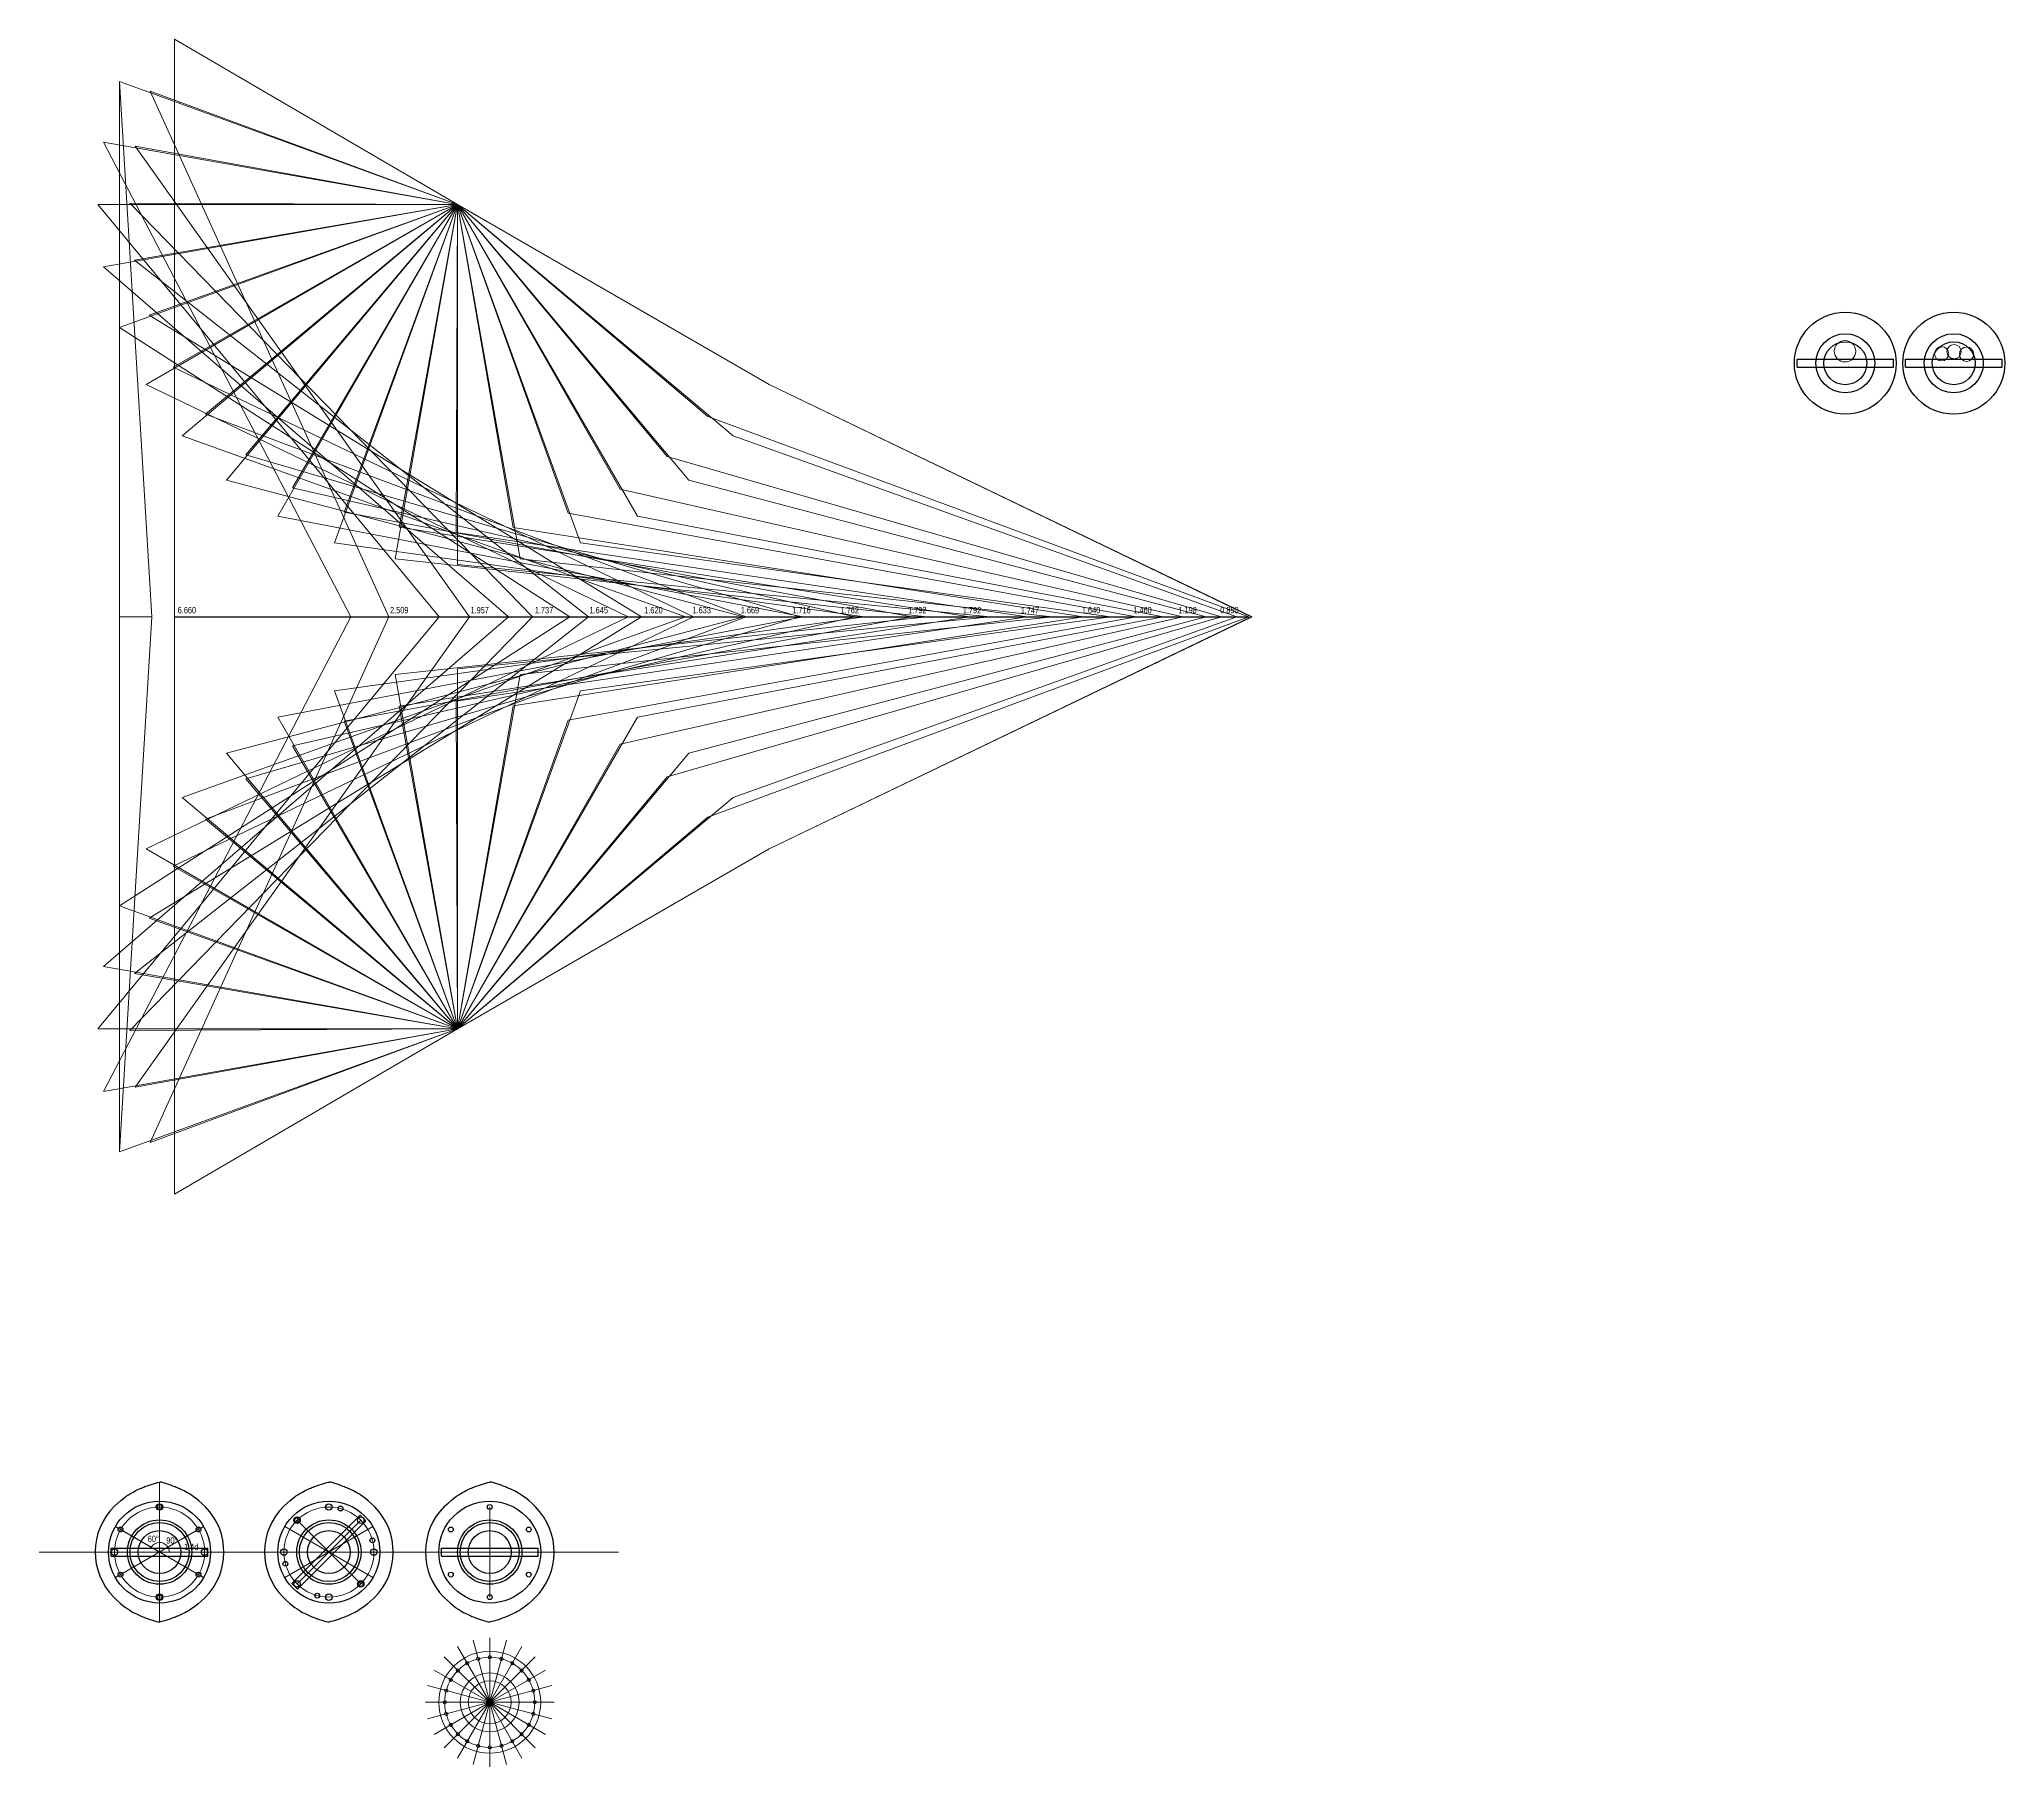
# Model space of a CAD drawing. Header units: centimetres. Extents: x -4 to 447, y -319 to -53.
# Drawn here: x 147 to 208.1, y -308.5 to -254.9 of the extents above; entities that cross this region are included whole.
import ezdxf

# ---------------------------------------------------------------- set-up
doc = ezdxf.new("R2010")
doc.units = ezdxf.units.CM
doc.layers.get('0').update_dxf_attribs({"linetype": 'CONTINUOUS', "lineweight": 0})
for name, color, linetype in [('Field-frame rings', 7, 'CONTINUOUS'), ('Measurements (known)', 3, 'CONTINUOUS'), ('Washer', 7, 'CONTINUOUS')]:
    doc.layers.add(name, color=color, linetype=linetype)
for name, color, linetype, lineweight in [('Helpers', 3, 'CONTINUOUS', 0), ('Helpers2', 1, 'CONTINUOUS', 0), ('Hole template', 7, 'CONTINUOUS', 20), ('Measurements (subjective)', 1, 'CONTINUOUS', 0), ('Rope', 7, 'CONTINUOUS', 0), ('Vis_inswinger_2_arm', 7, 'CONTINUOUS', 0), ('Vis_inswinger_2_bowstring', 32, 'CONTINUOUS', 0), ('Vis_inswinger_3_bowstring', 11, 'CONTINUOUS', 0), ('Vis_inswinger_arm', 7, 'CONTINUOUS', 0), ('Vis_inswinger_bowstring', 7, 'CONTINUOUS', 0)]:
    doc.layers.add(name, color=color, linetype=linetype, lineweight=lineweight)
doc.styles.get("Standard").update_dxf_attribs({"font": 'txt', "width": 0.75})

# ---------------------------------------------------------------- blocks, each defined once
blk = doc.blocks.new('Washer - top')
at = {"layer": 'Washer'}
for p, q in [((0, -0.25), (0, 0)), ((0, 0), (3, 0)), ((3, -0.25), (3, 0)), ((0, -0.25), (3, -0.25))]:
    blk.add_line(p, q, dxfattribs=at)
for radius in [1.583, 0.917, 0.667]:
    blk.add_circle((1.499, -0.125), radius, dxfattribs=at)

msp = doc.modelspace()

# ---------------------------------------------------------------- linework, layer by layer
at = {"layer": 'Field-frame rings'}
for centre, radius in [((150.737, -300.459), 0.1), ((156, -300.459), 0.1), ((150.737, -301.859), 1), ((155.01, -300.869), 0.1), ((156, -301.859), 1), ((156.99, -300.869), 0.1), ((161, -301.859), 1), ((149.337, -301.859), 0.1), ((152.137, -301.859), 0.1), ((154.6, -301.859), 0.1), ((157.4, -301.859), 0.1), ((155.01, -302.849), 0.1), ((156.99, -302.849), 0.1), ((150.737, -303.259), 0.1), ((156, -303.259), 0.1)]:
    msp.add_circle(centre, radius, dxfattribs=at)
for centre, start, end in [((150.737, -301.859), 134.59887, 224.59887), ((150.737, -301.859), 314.59887, 44.59887), ((156, -301.859), 134.59887, 224.59887), ((156, -301.859), 314.59887, 44.59887), ((161, -301.859), 134.59887, 224.59887), ((161, -301.859), 314.59887, 44.59887)]:
    msp.add_arc(centre, 2, start, end, dxfattribs=at)
for points in [[(149.333, -300.435), (149.633, -300.151), (149.986, -299.946), (150.289, -299.821), (150.539, -299.733), (150.727, -299.687), (150.752, -299.685)], [(152.161, -300.455), (151.865, -300.166), (151.515, -299.957), (151.213, -299.828), (150.964, -299.736), (150.778, -299.687), (150.752, -299.685)], [(154.596, -300.435), (154.896, -300.151), (155.249, -299.946), (155.552, -299.821), (155.802, -299.733), (155.99, -299.687), (156.015, -299.685)], [(157.424, -300.455), (157.128, -300.166), (156.778, -299.957), (156.476, -299.828), (156.227, -299.736), (156.041, -299.687), (156.015, -299.685)], [(159.596, -300.435), (159.896, -300.151), (160.249, -299.946), (160.552, -299.821), (160.802, -299.733), (160.99, -299.687), (161.015, -299.685)], [(162.424, -300.455), (162.128, -300.166), (161.778, -299.957), (161.476, -299.828), (161.227, -299.736), (161.041, -299.687), (161.015, -299.685)], [(149.313, -303.264), (149.609, -303.552), (149.959, -303.762), (150.261, -303.891), (150.51, -303.982), (150.696, -304.031), (150.722, -304.034)], [(152.141, -303.283), (151.841, -303.568), (151.488, -303.772), (151.185, -303.897), (150.935, -303.985), (150.747, -304.032), (150.722, -304.034)], [(154.576, -303.264), (154.872, -303.552), (155.222, -303.762), (155.524, -303.891), (155.773, -303.982), (155.959, -304.031), (155.985, -304.034)], [(157.404, -303.283), (157.104, -303.568), (156.751, -303.772), (156.448, -303.897), (156.198, -303.985), (156.01, -304.032), (155.985, -304.034)], [(159.576, -303.264), (159.872, -303.552), (160.222, -303.762), (160.524, -303.891), (160.773, -303.982), (160.959, -304.031), (160.985, -304.034)], [(162.404, -303.283), (162.104, -303.568), (161.751, -303.772), (161.448, -303.897), (161.198, -303.985), (161.01, -304.032), (160.985, -304.034)]]:
    msp.add_open_spline(points, degree=3, dxfattribs=at)
for p in [(150.737, -301.859), (156, -301.859), (161, -301.859)]:
    msp.add_point(p, dxfattribs=at)
at = {"layer": 'Helpers'}
for p, q in [((149.494, -272.804), (150.494, -272.804)), ((150.737, -303.442), (150.737, -300.277)), ((161, -301.859), (161, -300.459)), ((149.366, -301.068), (152.107, -302.65)), ((149.366, -302.651), (152.107, -301.068)), ((154.629, -301.068), (157.37, -302.65)), ((154.629, -302.651), (157.37, -301.068)), ((155.01, -302.849), (156.99, -300.869)), ((155.01, -300.869), (156.99, -302.849)), ((159.5, -301.859), (159.5, -301.859)), ((159.5, -301.859), (162.5, -301.859)), ((161, -301.859), (161, -303.259)), ((161, -306.525), (160, -304.793)), ((161, -306.525), (160.482, -304.593)), ((161, -306.525), (161, -304.525)), ((161, -306.525), (161.518, -304.593)), ((161, -306.525), (162, -304.793)), ((161, -306.525), (159.586, -305.111)), ((161, -306.525), (162.414, -305.111)), ((161, -306.525), (161, -305.125)), ((161, -306.525), (159.068, -306.007)), ((161, -306.525), (159.268, -305.525)), ((161, -306.525), (162.732, -305.525)), ((161, -306.525), (162.932, -306.007)), ((161, -306.525), (159, -306.525)), ((161, -306.525), (159.068, -307.043)), ((161, -306.525), (159.268, -307.525)), ((159.5, -306.525), (159.5, -306.525)), ((159.5, -306.525), (162.5, -306.525)), ((161, -306.525), (159.586, -307.939)), ((161, -306.525), (160, -308.257)), ((161, -306.525), (160.482, -308.457)), ((161, -306.525), (161, -307.925)), ((161, -306.525), (161, -308.525)), ((161, -306.525), (161.518, -308.457)), ((161, -306.525), (162, -308.257)), ((161, -306.525), (162.414, -307.939)), ((161, -306.525), (162.732, -307.525)), ((161, -306.525), (162.932, -307.043)), ((161, -306.525), (163, -306.525))]:
    msp.add_line(p, q, dxfattribs=at)
for centre in [(150.737, -301.859), (156, -301.859), (161, -306.525)]:
    msp.add_circle(centre, 1.4, dxfattribs=at)
msp.add_point((160, -285.608), dxfattribs=at)
at = {"layer": 'Helpers2'}
for p, q in [((150.737, -299.687), (150.737, -304.032)), ((165, -301.859), (147, -301.859))]:
    msp.add_line(p, q, dxfattribs=at)
at = {"layer": 'Hole template'}
for centre, radius in [((160.999, -306.525), 1.583), ((160.3, -305.313), 0.05), ((160.638, -305.173), 0.05), ((161, -305.125), 0.05), ((161.362, -305.173), 0.05), ((161.7, -305.313), 0.05), ((159.788, -305.825), 0.05), ((160.01, -305.535), 0.05), ((161, -306.525), 0.916), ((160.999, -306.525), 0.667), ((161.99, -305.535), 0.05), ((162.212, -305.825), 0.05), ((159.6, -306.525), 0.05), ((159.648, -306.163), 0.05), ((162.352, -306.163), 0.05), ((162.4, -306.525), 0.05), ((159.648, -306.887), 0.05), ((159.788, -307.225), 0.05), ((162.212, -307.225), 0.05), ((162.352, -306.887), 0.05), ((160.01, -307.515), 0.05), ((160.3, -307.737), 0.05), ((160.638, -307.877), 0.05), ((161.362, -307.877), 0.05), ((161.7, -307.737), 0.05), ((161.99, -307.515), 0.05), ((161, -307.925), 0.05)]:
    msp.add_circle(centre, radius, dxfattribs=at)
at = {"layer": 'Measurements (known)'}
msp.add_line((151.203, -272.804), (184.593, -272.804), dxfattribs=at)
at = {"layer": 'Measurements (subjective)'}
for p, q in [((150.737, -301.859), (150.737, -300.458)), ((150.737, -301.859), (149.524, -301.16)), ((150.737, -301.859), (150.737, -301.659)), ((152.137, -302.009), (152.137, -301.709)), ((150.737, -301.859), (152.137, -301.859)), ((150.737, -301.859), (150.937, -301.859))]:
    msp.add_line(p, q, dxfattribs=at)
for start, end in [(90, 150.01882), (0, 90)]:
    msp.add_arc((150.737, -301.859), 0.3, start, end, dxfattribs=at)
at = {"layer": 'Rope'}
for centre, radius in [((203.119, -264.558), 0.333), ((206.121, -264.638), 0.222), ((206.508, -264.571), 0.222), ((206.897, -264.651), 0.222)]:
    msp.add_circle(centre, radius, dxfattribs=at)
at = {"layer": 'Vis_inswinger_2_arm'}
for p, q in [((160, -260), (149.494, -256.176)), ((160, -260), (148.99, -258.059)), ((160, -260), (148.82, -260)), ((160, -260), (148.99, -261.941)), ((160, -260), (149.494, -263.824)), ((160, -260), (150.318, -265.59)), ((160, -260), (151.436, -267.186)), ((160, -260), (152.814, -268.564)), ((160, -260), (154.41, -269.682)), ((160, -260), (156.176, -270.506)), ((160, -260), (158.059, -271.01)), ((160, -260), (160, -271.18)), ((160, -260), (161.941, -271.01)), ((160, -260), (163.824, -270.506)), ((160, -260), (165.59, -269.682)), ((160, -260), (167.186, -268.564)), ((160, -260), (168.564, -267.186)), ((160, -260), (169.682, -265.59)), ((160, -285.608), (158.059, -274.597)), ((160, -285.608), (160, -274.428)), ((160, -285.608), (161.941, -274.597)), ((160, -285.608), (156.176, -275.102)), ((160, -285.608), (163.824, -275.102)), ((160, -285.608), (154.41, -275.925)), ((160, -285.608), (165.59, -275.925)), ((160, -285.608), (152.814, -277.043)), ((160, -285.608), (167.186, -277.043)), ((160, -285.608), (151.436, -278.421)), ((160, -285.608), (168.564, -278.421)), ((160, -285.608), (150.318, -280.018)), ((160, -285.608), (169.682, -280.018)), ((160, -285.608), (149.494, -281.784)), ((160, -285.608), (148.99, -283.666)), ((160, -285.608), (148.82, -285.608)), ((160, -285.608), (148.99, -287.549)), ((160, -285.608), (149.494, -289.431))]:
    msp.add_line(p, q, dxfattribs=at)
msp.add_point((160, -285.608), dxfattribs=at)
msp.add_point((160, -285.608), dxfattribs=at)
at = {"layer": 'Vis_inswinger_2_bowstring'}
for p, q in [((149.494, -256.176), (149.494, -289.431)), ((156.68, -272.804), (148.99, -258.059)), ((148.82, -260), (159.432, -272.804)), ((148.99, -261.941), (161.582, -272.804)), ((149.494, -263.824), (163.491, -272.804)), ((150.318, -265.59), (165.302, -272.804)), ((184.666, -272.804), (169.682, -265.59)), ((167.088, -272.804), (151.436, -267.186)), ((168.564, -267.186), (184.217, -272.804)), ((152.814, -268.564), (168.894, -272.804)), ((183.267, -272.804), (167.186, -268.564)), ((170.744, -272.804), (154.41, -269.682)), ((181.924, -272.804), (165.59, -269.682)), ((172.647, -272.804), (156.176, -270.506)), ((163.824, -270.506), (180.294, -272.804)), ((158.059, -271.01), (174.592, -272.804)), ((160, -271.18), (176.551, -272.804)), ((178.474, -272.804), (161.941, -271.01)), ((159.432, -272.804), (148.82, -285.608)), ((148.99, -287.549), (156.68, -272.804)), ((161.582, -272.804), (148.99, -283.666)), ((149.494, -281.784), (163.491, -272.804)), ((165.302, -272.804), (150.318, -280.018)), ((151.436, -278.421), (167.088, -272.804)), ((168.894, -272.804), (152.814, -277.043)), ((154.41, -275.925), (170.744, -272.804)), ((156.176, -275.102), (172.647, -272.804)), ((174.592, -272.804), (158.059, -274.597)), ((176.551, -272.804), (160, -274.428)), ((161.941, -274.597), (178.474, -272.804)), ((180.294, -272.804), (163.824, -275.102)), ((165.59, -275.925), (181.924, -272.804)), ((167.186, -277.043), (183.267, -272.804)), ((184.217, -272.804), (168.564, -278.421)), ((169.682, -280.018), (184.666, -272.804))]:
    msp.add_line(p, q, dxfattribs=at)
at = {"layer": 'Vis_inswinger_3_bowstring'}
for p, q in [((149.494, -256.176), (150.494, -272.804)), ((169.682, -265.59), (184.697, -272.804)), ((150.494, -272.804), (149.494, -289.431)), ((184.697, -272.804), (169.682, -280.018))]:
    msp.add_line(p, q, dxfattribs=at)
at = {"layer": 'Vis_inswinger_arm'}
for p, q in [((160, -260), (151.203, -254.869)), ((160, -260), (150.446, -256.475)), ((160, -260), (149.979, -258.187)), ((160, -260), (149.816, -259.955)), ((160, -260), (149.963, -261.724)), ((160, -260), (150.415, -263.441)), ((160, -260), (151.158, -265.053)), ((160, -260), (152.17, -266.511)), ((160, -260), (153.419, -267.772)), ((160, -260), (154.869, -268.797)), ((160, -260), (156.475, -269.554)), ((160, -260), (158.187, -270.021)), ((160, -260), (159.955, -270.184)), ((160, -260), (161.724, -270.037)), ((160, -260), (163.441, -269.585)), ((160, -260), (165.053, -268.842)), ((160, -260), (166.511, -267.83)), ((160, -260), (167.772, -266.581)), ((160, -285.608), (159.955, -275.424)), ((160, -285.608), (156.475, -276.053)), ((160, -285.608), (158.187, -275.586)), ((160, -285.608), (161.724, -275.571)), ((160, -285.608), (163.441, -276.022)), ((160, -285.608), (154.869, -276.811)), ((160, -285.608), (165.053, -276.766)), ((160, -285.608), (153.419, -277.835)), ((160, -285.608), (166.511, -277.777)), ((160, -285.608), (152.17, -279.096)), ((160, -285.608), (167.772, -279.027)), ((160, -285.608), (151.158, -280.555)), ((160, -285.608), (150.415, -282.167)), ((160, -285.608), (149.963, -283.884)), ((160, -285.608), (149.816, -285.653)), ((160, -285.608), (149.979, -287.42)), ((160, -285.608), (150.446, -289.133)), ((160, -285.608), (151.203, -290.738))]:
    msp.add_line(p, q, dxfattribs=at)
at = {"layer": 'Vis_inswinger_bowstring'}
for p, q in [((151.203, -254.869), (151.203, -290.738)), ((157.863, -272.804), (150.446, -256.475)), ((149.979, -258.187), (160.372, -272.804)), ((149.816, -259.955), (162.329, -272.804)), ((149.963, -261.724), (164.066, -272.804)), ((165.712, -272.804), (150.415, -263.441)), ((151.158, -265.053), (167.331, -272.804)), ((152.17, -266.511), (168.964, -272.804)), ((184.593, -272.804), (167.772, -266.581)), ((153.419, -267.772), (170.634, -272.804)), ((166.511, -267.83), (183.743, -272.804)), ((172.35, -272.804), (154.869, -268.797)), ((165.053, -268.842), (182.544, -272.804)), ((156.475, -269.554), (174.112, -272.804)), ((163.441, -269.585), (181.084, -272.804)), ((175.905, -272.804), (158.187, -270.021)), ((159.955, -270.184), (177.697, -272.804)), ((179.444, -272.804), (161.724, -270.037)), ((162.329, -272.804), (149.816, -285.653)), ((164.066, -272.804), (149.963, -283.884)), ((160.372, -272.804), (149.979, -287.42)), ((150.415, -282.167), (165.712, -272.804)), ((150.446, -289.133), (157.863, -272.804)), ((167.331, -272.804), (151.158, -280.555)), ((168.964, -272.804), (152.17, -279.096)), ((170.634, -272.804), (153.419, -277.835)), ((154.869, -276.811), (172.35, -272.804)), ((174.112, -272.804), (156.475, -276.053)), ((158.187, -275.586), (175.905, -272.804)), ((177.697, -272.804), (159.955, -275.424)), ((161.724, -275.571), (179.444, -272.804)), ((181.084, -272.804), (163.441, -276.022)), ((182.544, -272.804), (165.053, -276.766)), ((183.743, -272.804), (166.511, -277.777)), ((167.772, -279.027), (184.593, -272.804))]:
    msp.add_line(p, q, dxfattribs=at)
at = {"layer": 'Washer', "color": 2}
for p, q in [((154.851, -302.832), (156.972, -300.71)), ((155.028, -303.008), (157.149, -300.887)), ((157.149, -300.887), (156.972, -300.71)), ((149.237, -301.984), (149.237, -301.734)), ((149.237, -301.734), (152.237, -301.734)), ((152.237, -301.984), (152.237, -301.734)), ((159.5, -301.984), (159.5, -301.734)), ((159.5, -301.734), (162.5, -301.734)), ((162.5, -301.984), (162.5, -301.734)), ((149.237, -301.984), (152.237, -301.984)), ((159.5, -301.984), (162.5, -301.984)), ((155.028, -303.008), (154.851, -302.832))]:
    msp.add_line(p, q, dxfattribs=at)
for centre, radius in [((150.736, -301.859), 1.583), ((150.737, -300.459), 0.075), ((155.999, -301.86), 1.583), ((156.362, -300.507), 0.075), ((160.999, -301.859), 1.583), ((161, -300.459), 0.075), ((149.525, -301.159), 0.075), ((150.736, -301.859), 0.917), ((151.949, -301.159), 0.075), ((155.01, -300.869), 0.075), ((155.999, -301.86), 0.917), ((159.788, -301.159), 0.075), ((160.999, -301.859), 0.917), ((162.212, -301.159), 0.075), ((150.736, -301.859), 0.667), ((155.999, -301.86), 0.667), ((157.352, -301.497), 0.075), ((160.999, -301.859), 0.667), ((154.648, -302.222), 0.075), ((149.525, -302.559), 0.075), ((151.949, -302.559), 0.075), ((156.99, -302.849), 0.075), ((159.788, -302.559), 0.075), ((162.212, -302.559), 0.075), ((150.737, -303.259), 0.075), ((155.638, -303.212), 0.075), ((161, -303.259), 0.075)]:
    msp.add_circle(centre, radius, dxfattribs=at)

# ---------------------------------------------------------------- block references
for p in [(201.629, -264.805), (205, -264.805)]:
    msp.add_blockref('Washer - top', p)

# ---------------------------------------------------------------- texts
at = {"layer": 'Measurements (known)', "char_height": 0.2, "width": 100, "attachment_point": 1}
for s, insert in [('6.660', (151.3, -272.5)), ('2.509', (157.9, -272.5)), ('1.957', (160.4, -272.5)), ('1.737', (162.4, -272.5)), ('1.645', (164.1, -272.5)), ('1.620', (165.8, -272.5)), ('1.633', (167.3, -272.5)), ('1.669', (168.8, -272.5)), ('1.716', (170.4, -272.5)), ('1.762', (171.9, -272.5)), ('1.792', (174, -272.5)), ('1.792', (175.7, -272.5)), ('1.747', (177.5, -272.5)), ('1.640', (179.4, -272.5)), ('1.460', (181, -272.5)), ('1.198', (182.4, -272.5)), ('0.850', (183.7, -272.5))]:
    msp.add_mtext(s, dxfattribs=dict(at, insert=insert))
at = {"layer": 'Measurements (subjective)', "char_height": 0.2, "width": 100, "attachment_point": 1}
for s, insert in [('60%%d', (150.371, -301.349)), ('90%%d', (150.949, -301.4)), ('1.4d', (151.5, -301.598))]:
    msp.add_mtext(s, dxfattribs=dict(at, insert=insert))

doc.saveas('drawing.dxf')
